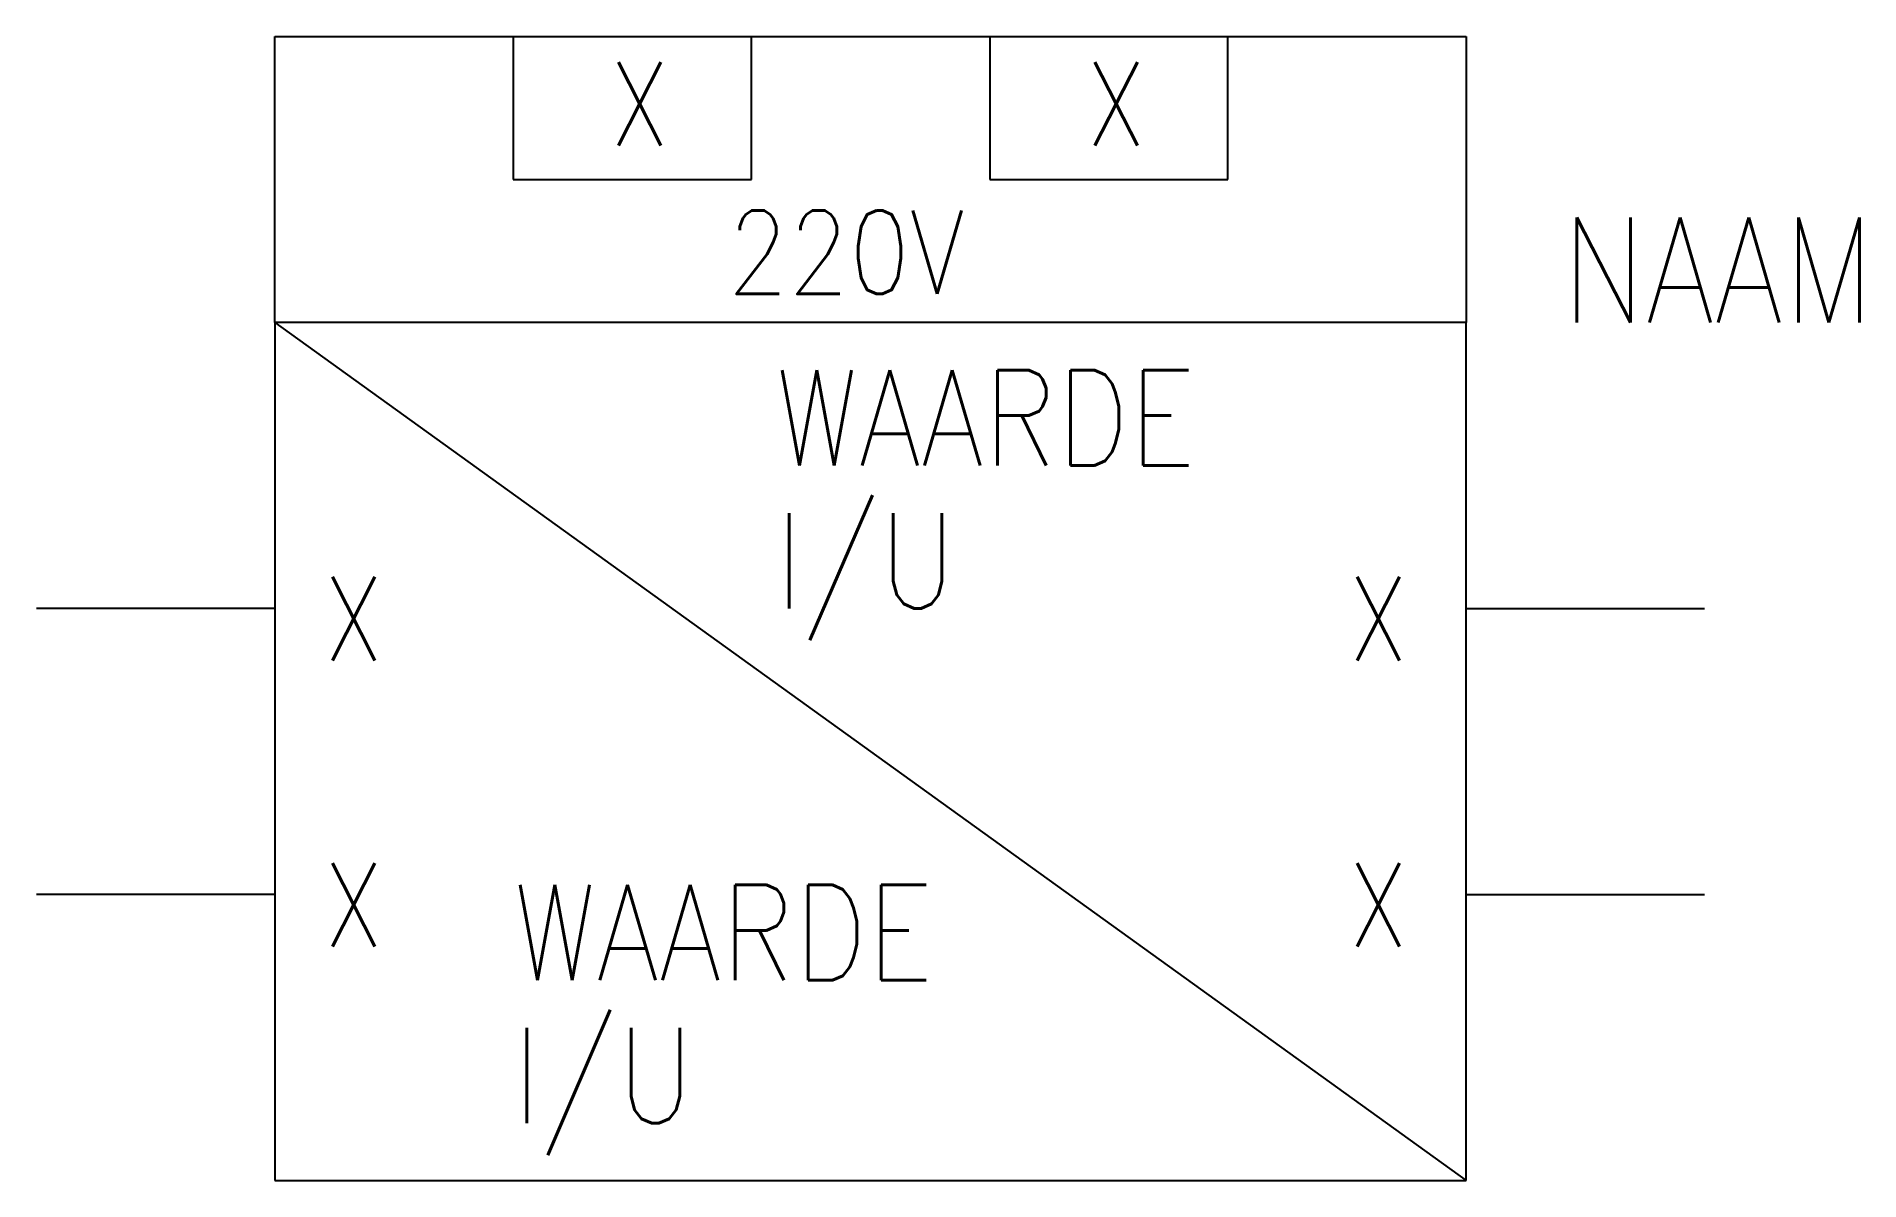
# Model space of a CAD drawing. Extents: x 25 to 63.3, y 48 to 72.
import ezdxf
from ezdxf.enums import TextEntityAlignment as Align

# ---------------------------------------------------------------- set-up
doc = ezdxf.new("R2010")
doc.units = 0
doc.header["$LTSCALE"] = 6
doc.linetypes.add('DASHED', pattern=[0])
doc.layers.add('1', color=8, linetype='CONTINUOUS')
doc.layers.add('11', color=30, linetype='DASHED')
doc.styles.get("Standard").update_dxf_attribs({"font": 'simplex', "width": 0.85})

msp = doc.modelspace()

# ---------------------------------------------------------------- linework, layer by layer
at = {"layer": '1', "color": 0}
for p, q in [((30, 66), (30, 72)), ((30, 72), (55, 72)), ((35, 72), (35, 69)), ((40, 69), (40, 72)), ((45, 72), (45, 69)), ((50, 69), (50, 72)), ((55, 72), (55, 66)), ((35, 69), (40, 69)), ((45, 69), (50, 69)), ((55, 66), (30, 66)), ((30, 66), (30, 48)), ((30, 66), (55, 48)), ((55, 48), (55, 66)), ((30, 60), (25, 60)), ((55, 60), (60, 60)), ((30, 54), (25, 54)), ((55, 54), (60, 54)), ((30, 48), (55, 48))]:
    msp.add_line(p, q, dxfattribs=at)

# ---------------------------------------------------------------- texts
at = {"layer": '1', "color": 0, "width": 0.85}
msp.add_text('220V', height=1.75, dxfattribs=at).set_placement((39.5, 66.6))
for text, p in [('', (37.656, 70.586)), ('', (47.656, 70.586)), ('+', (31.656, 59.786)), ('+', (53.156, 59.786)), ('-', (31.656, 53.786)), ('-', (53.156, 53.786))]:
    msp.add_attdef('X', text=text, height=1.75, dxfattribs=at).set_placement(p, align=Align.MIDDLE)
for tag, p, s in [('WAARDE', (40.5, 63), '0-20 mA'), ('I/U', (40.5, 60), 'uit'), ('WAARDE', (35, 52.2), '0-20 mA'), ('I/U', (35, 49.2), 'in')]:
    msp.add_attdef(tag, p, s, height=2, dxfattribs=at)
at = {"layer": '11', "color": 0, "width": 0.85}
msp.add_attdef('NAAM', (57, 66), '-U***', height=2.2, dxfattribs=at)

doc.saveas('drawing.dxf')
